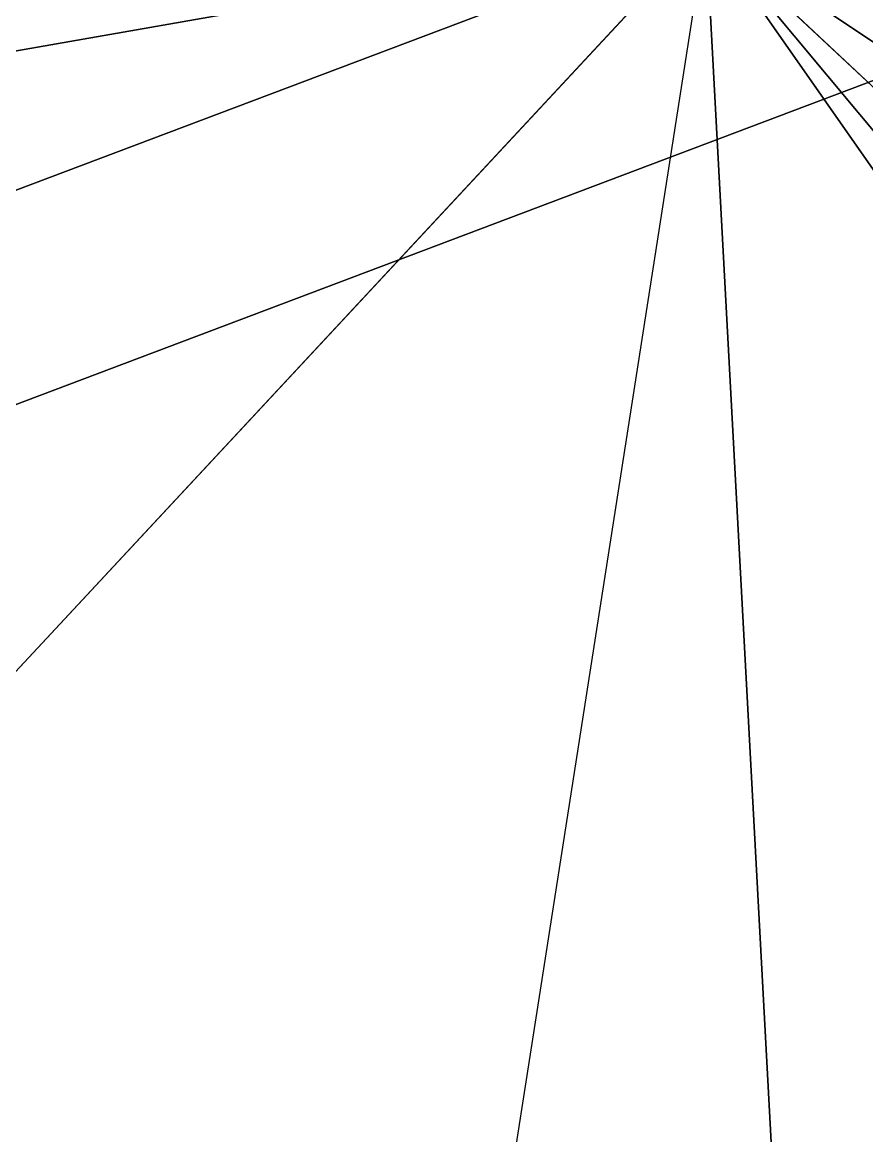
# Model space of a CAD drawing. Header units: metres. Extents: x 503497 to 504361, y 6966567 to 6966857.
# Drawn here: x 504140.7676 to 504140.8761, y 6966711.5348 to 6966711.6779 of the extents above; entities that cross this region are included whole.
import ezdxf

# ---------------------------------------------------------------- set-up
doc = ezdxf.new("R2010")
doc.units = ezdxf.units.M

msp = doc.modelspace()

# ---------------------------------------------------------------- linework, layer by layer
at = {"layer": 'SHADOW_APPROVED_20260111T072000'}
msp.add_lwpolyline([(504140.8554, 6966711.6898), (504140.7719, 6966711.1544), (504067.5981, 6966726.0584), (504067.6816, 6966726.5938), (504140.8554, 6966711.6898)], close=True, dxfattribs=at)
msp.add_lwpolyline([(504124.6436, 6966689.8311), (504125.6223, 6966696.1052), (504122.7613, 6966696.5515), (504123.3955, 6966700.6171), (504123.6735, 6966701.1907), (504124.1841, 6966701.6081), (504124.6865, 6966701.7525), (504126.4679, 6966701.5261), (504126.6349, 6966702.5968), (504125.8564, 6966702.7697), (504125.4218, 6966703.0603), (504125.0625, 6966703.6133), (504124.9683, 6966704.1079), (504125.9354, 6966710.4181), (504127.8093, 6966710.1258), (504128.3574, 6966713.6393), (504140.8554, 6966711.6898), (504140.8554, 6966711.6898), (504140.7719, 6966711.1544), (504144.1851, 6966710.622), (504144.5661, 6966713.0647), (504153.1826, 6966711.7206), (504152.9477, 6966710.2148), (504167.8718, 6966707.8869)], dxfattribs=at)
at = {"layer": 'SHADOW_APPROVED_20260114T072400'}
msp.add_lwpolyline([(504140.8554, 6966711.6898), (504140.7719, 6966711.1544), (504068.7635, 6966724.7931), (504068.847, 6966725.3285), (504140.8554, 6966711.6898)], close=True, dxfattribs=at)
msp.add_lwpolyline([(504124.6436, 6966689.8311), (504125.6223, 6966696.1052), (504122.7613, 6966696.5515), (504123.3955, 6966700.6171), (504123.6735, 6966701.1907), (504124.1841, 6966701.6081), (504124.6865, 6966701.7525), (504126.4679, 6966701.5261), (504126.6349, 6966702.5968), (504125.8564, 6966702.7697), (504125.4218, 6966703.0603), (504125.0625, 6966703.6133), (504124.9683, 6966704.1079), (504125.9354, 6966710.4181), (504127.8093, 6966710.1258), (504128.3574, 6966713.6393), (504140.8554, 6966711.6898), (504140.8554, 6966711.6898), (504140.7719, 6966711.1544), (504144.1851, 6966710.622), (504144.5661, 6966713.0647), (504153.1826, 6966711.7206), (504152.9477, 6966710.2148), (504167.8718, 6966707.8869)], dxfattribs=at)
at = {"layer": 'SHADOW_APPROVED_20260122T071500'}
msp.add_lwpolyline([(504140.8554, 6966711.6898), (504140.7719, 6966711.1544), (504058.2054, 6966725.9225), (504058.2889, 6966726.4579), (504140.8554, 6966711.6898)], close=True, dxfattribs=at)
msp.add_lwpolyline([(504124.6436, 6966689.8311), (504125.6223, 6966696.1052), (504122.7613, 6966696.5515), (504123.3955, 6966700.6171), (504123.6735, 6966701.1907), (504124.1841, 6966701.6081), (504124.6865, 6966701.7525), (504126.4679, 6966701.5261), (504126.6349, 6966702.5968), (504125.8564, 6966702.7697), (504125.4218, 6966703.0603), (504125.0625, 6966703.6133), (504124.9683, 6966704.1079), (504125.9354, 6966710.4181), (504127.8093, 6966710.1258), (504128.3574, 6966713.6393), (504140.8554, 6966711.6898), (504140.8554, 6966711.6898), (504140.7719, 6966711.1544), (504144.1851, 6966710.622), (504144.5661, 6966713.0647), (504153.1826, 6966711.7206), (504152.9477, 6966710.2148), (504167.8718, 6966707.8869)], dxfattribs=at)
at = {"layer": 'SHADOW_APPROVED_20260124T072500'}
msp.add_lwpolyline([(504140.8554, 6966711.6898), (504140.7719, 6966711.1544), (504064.5288, 6966722.8694), (504064.6123, 6966723.4048), (504140.8554, 6966711.6898)], close=True, dxfattribs=at)
msp.add_lwpolyline([(504124.6436, 6966689.8311), (504125.6223, 6966696.1052), (504122.7613, 6966696.5515), (504123.3955, 6966700.6171), (504123.6735, 6966701.1907), (504124.1841, 6966701.6081), (504124.6865, 6966701.7525), (504126.4679, 6966701.5261), (504126.6349, 6966702.5968), (504125.8564, 6966702.7697), (504125.4218, 6966703.0603), (504125.0625, 6966703.6133), (504124.9683, 6966704.1079), (504125.9354, 6966710.4181), (504127.8093, 6966710.1258), (504128.3574, 6966713.6393), (504140.8554, 6966711.6898), (504140.8554, 6966711.6898), (504140.7719, 6966711.1544), (504144.1851, 6966710.622), (504144.5661, 6966713.0647), (504153.1826, 6966711.7206), (504152.9477, 6966710.2148), (504167.8718, 6966707.8869)], dxfattribs=at)
at = {"layer": 'SHADOW_APPROVED_20260126T071100'}
msp.add_lwpolyline([(504140.8554, 6966711.6898), (504140.7719, 6966711.1544), (504052.3468, 6966726.2002), (504052.4303, 6966726.7356), (504140.8554, 6966711.6898)], close=True, dxfattribs=at)
msp.add_lwpolyline([(504124.6436, 6966689.8311), (504125.6223, 6966696.1052), (504122.7613, 6966696.5515), (504123.3955, 6966700.6171), (504123.6735, 6966701.1907), (504124.1841, 6966701.6081), (504124.6865, 6966701.7525), (504126.4679, 6966701.5261), (504126.6349, 6966702.5968), (504125.8564, 6966702.7697), (504125.4218, 6966703.0603), (504125.0625, 6966703.6133), (504124.9683, 6966704.1079), (504125.9354, 6966710.4181), (504127.8093, 6966710.1258), (504128.3574, 6966713.6393), (504140.8554, 6966711.6898), (504140.8554, 6966711.6898), (504140.7719, 6966711.1544), (504144.1851, 6966710.622), (504144.5661, 6966713.0647), (504153.1826, 6966711.7206), (504152.9477, 6966710.2148), (504167.8718, 6966707.8869)], dxfattribs=at)
at = {"layer": 'SHADOW_APPROVED_20260127T071900'}
msp.add_lwpolyline([(504140.8554, 6966711.6898), (504140.7719, 6966711.1544), (504058.429, 6966723.647), (504058.5125, 6966724.1824), (504140.8554, 6966711.6898)], close=True, dxfattribs=at)
msp.add_lwpolyline([(504124.6436, 6966689.8311), (504125.6223, 6966696.1052), (504122.7613, 6966696.5515), (504123.3955, 6966700.6171), (504123.6735, 6966701.1907), (504124.1841, 6966701.6081), (504124.6865, 6966701.7525), (504126.4679, 6966701.5261), (504126.6349, 6966702.5968), (504125.8564, 6966702.7697), (504125.4218, 6966703.0603), (504125.0625, 6966703.6133), (504124.9683, 6966704.1079), (504125.9354, 6966710.4181), (504127.8093, 6966710.1258), (504128.3574, 6966713.6393), (504140.8554, 6966711.6898), (504140.8554, 6966711.6898), (504140.7719, 6966711.1544), (504144.1851, 6966710.622), (504144.5661, 6966713.0647), (504153.1826, 6966711.7206), (504152.9477, 6966710.2148), (504167.8718, 6966707.8869)], dxfattribs=at)
at = {"layer": 'SHADOW_APPROVED_20260129T071100'}
msp.add_lwpolyline([(504140.8554, 6966711.6898), (504140.7719, 6966711.1544), (504050.3262, 6966725.3732), (504050.4097, 6966725.9086), (504140.8554, 6966711.6898)], close=True, dxfattribs=at)
msp.add_lwpolyline([(504124.6436, 6966689.8311), (504125.6223, 6966696.1052), (504122.7613, 6966696.5515), (504123.3955, 6966700.6171), (504123.6735, 6966701.1907), (504124.1841, 6966701.6081), (504124.6865, 6966701.7525), (504126.4679, 6966701.5261), (504126.6349, 6966702.5968), (504125.8564, 6966702.7697), (504125.4218, 6966703.0603), (504125.0625, 6966703.6133), (504124.9683, 6966704.1079), (504125.9354, 6966710.4181), (504127.8093, 6966710.1258), (504128.3574, 6966713.6393), (504140.8554, 6966711.6898), (504140.8554, 6966711.6898), (504140.7719, 6966711.1544), (504144.1851, 6966710.622), (504144.5661, 6966713.0647), (504153.1826, 6966711.7206), (504152.9477, 6966710.2148), (504167.8718, 6966707.8869)], dxfattribs=at)
at = {"layer": 'SHADOW_APPROVED_20260130T071100'}
msp.add_lwpolyline([(504140.8554, 6966711.6898), (504140.7719, 6966711.1544), (504049.64, 6966725.0686), (504049.7235, 6966725.604), (504140.8554, 6966711.6898)], close=True, dxfattribs=at)
msp.add_lwpolyline([(504124.6436, 6966689.8311), (504125.6223, 6966696.1052), (504122.7613, 6966696.5515), (504123.3955, 6966700.6171), (504123.6735, 6966701.1907), (504124.1841, 6966701.6081), (504124.6865, 6966701.7525), (504126.4679, 6966701.5261), (504126.6349, 6966702.5968), (504125.8564, 6966702.7697), (504125.4218, 6966703.0603), (504125.0625, 6966703.6133), (504124.9683, 6966704.1079), (504125.9354, 6966710.4181), (504127.8093, 6966710.1258), (504128.3574, 6966713.6393), (504140.8554, 6966711.6898), (504140.8554, 6966711.6898), (504140.7719, 6966711.1544), (504144.1851, 6966710.622), (504144.5661, 6966713.0647), (504153.1826, 6966711.7206), (504152.9477, 6966710.2148), (504167.8718, 6966707.8869)], dxfattribs=at)
at = {"layer": 'SHADOW_APPROVED_20260203T070000'}
msp.add_lwpolyline([(504140.8554, 6966711.6898), (504140.7719, 6966711.1544), (504034.7477, 6966727.4558), (504034.8312, 6966727.9912), (504140.8554, 6966711.6898)], close=True, dxfattribs=at)
msp.add_lwpolyline([(504124.6436, 6966689.8311), (504125.6223, 6966696.1052), (504122.7613, 6966696.5515), (504123.3955, 6966700.6171), (504123.6735, 6966701.1907), (504124.1841, 6966701.6081), (504124.6865, 6966701.7525), (504126.4679, 6966701.5261), (504126.6349, 6966702.5968), (504125.8564, 6966702.7697), (504125.4218, 6966703.0603), (504125.0625, 6966703.6133), (504124.9683, 6966704.1079), (504125.9354, 6966710.4181), (504127.8093, 6966710.1258), (504128.3574, 6966713.6393), (504140.8554, 6966711.6898), (504140.8554, 6966711.6898), (504140.7719, 6966711.1544), (504144.1851, 6966710.622), (504144.5661, 6966713.0647), (504153.1826, 6966711.7206), (504152.9477, 6966710.2148), (504167.8718, 6966707.8869)], dxfattribs=at)
at = {"layer": 'SHADOW_APPROVED_20260314T074000'}
for points in [[(504128.3574, 6966713.6393), (504140.8554, 6966711.6898), (504053.1009, 6966696.2334), (504040.6029, 6966698.1829), (504128.3574, 6966713.6393)], [(504140.8554, 6966711.6898), (504140.7719, 6966711.1544), (504053.0174, 6966695.698), (504053.1009, 6966696.2334), (504140.8554, 6966711.6898)], [(504140.8554, 6966711.6898), (504140.8554, 6966711.6898), (504053.1009, 6966696.2334), (504053.1009, 6966696.2334), (504140.8554, 6966711.6898)]]:
    msp.add_lwpolyline(points, close=True, dxfattribs=at)
msp.add_lwpolyline([(504124.6436, 6966689.8311), (504125.6223, 6966696.1052), (504122.7613, 6966696.5515), (504123.3955, 6966700.6171), (504123.6735, 6966701.1907), (504124.1841, 6966701.6081), (504124.6865, 6966701.7525), (504126.4679, 6966701.5261), (504126.6349, 6966702.5968), (504125.8564, 6966702.7697), (504125.4218, 6966703.0603), (504125.0625, 6966703.6133), (504124.9683, 6966704.1079), (504125.9354, 6966710.4181), (504127.8093, 6966710.1258), (504128.3574, 6966713.6393), (504140.8554, 6966711.6898), (504140.8554, 6966711.6898), (504140.7719, 6966711.1544), (504144.1851, 6966710.622), (504144.5661, 6966713.0647), (504153.1826, 6966711.7206), (504152.9477, 6966710.2148), (504167.8718, 6966707.8869)], dxfattribs=at)
at = {"layer": 'SHADOW_APPROVED_20260426T070000'}
for points in [[(504128.3574, 6966713.6393), (504140.8554, 6966711.6898), (503923.7278, 6966629.628), (503911.2298, 6966631.5775), (504128.3574, 6966713.6393)], [(504144.1851, 6966710.622), (504144.5661, 6966713.0647), (503927.4385, 6966631.0029), (503927.0575, 6966628.5602), (504144.1851, 6966710.622)], [(504144.5661, 6966713.0647), (504153.1826, 6966711.7206), (503936.055, 6966629.6588), (503927.4385, 6966631.0029), (504144.5661, 6966713.0647)], [(504140.8554, 6966711.6898), (504140.7719, 6966711.1544), (503923.6443, 6966629.0926), (503923.7278, 6966629.628), (504140.8554, 6966711.6898)], [(504140.8554, 6966711.6898), (504140.8554, 6966711.6898), (503923.7278, 6966629.628), (503923.7278, 6966629.628), (504140.8554, 6966711.6898)]]:
    msp.add_lwpolyline(points, close=True, dxfattribs=at)
msp.add_lwpolyline([(504124.6436, 6966689.8311), (504125.6223, 6966696.1052), (504122.7613, 6966696.5515), (504123.3955, 6966700.6171), (504123.6735, 6966701.1907), (504124.1841, 6966701.6081), (504124.6865, 6966701.7525), (504126.4679, 6966701.5261), (504126.6349, 6966702.5968), (504125.8564, 6966702.7697), (504125.4218, 6966703.0603), (504125.0625, 6966703.6133), (504124.9683, 6966704.1079), (504125.9354, 6966710.4181), (504127.8093, 6966710.1258), (504128.3574, 6966713.6393), (504140.8554, 6966711.6898), (504140.8554, 6966711.6898), (504140.7719, 6966711.1544), (504144.1851, 6966710.622), (504144.5661, 6966713.0647), (504153.1826, 6966711.7206), (504152.9477, 6966710.2148), (504167.8718, 6966707.8869)], dxfattribs=at)
at = {"layer": 'SHADOW_APPROVED_20260621T090000'}
for points in [[(504128.3574, 6966713.6393), (504140.8554, 6966711.6898), (504082.3391, 6966648.7582), (504069.8411, 6966650.7077), (504128.3574, 6966713.6393)], [(504140.8554, 6966711.6898), (504140.7719, 6966711.1544), (504082.2556, 6966648.2228), (504082.3391, 6966648.7582), (504140.8554, 6966711.6898)], [(504140.8554, 6966711.6898), (504140.8554, 6966711.6898), (504082.3391, 6966648.7582), (504082.3391, 6966648.7582), (504140.8554, 6966711.6898)]]:
    msp.add_lwpolyline(points, close=True, dxfattribs=at)
msp.add_lwpolyline([(504124.6436, 6966689.8311), (504125.6223, 6966696.1052), (504122.7613, 6966696.5515), (504123.3955, 6966700.6171), (504123.6735, 6966701.1907), (504124.1841, 6966701.6081), (504124.6865, 6966701.7525), (504126.4679, 6966701.5261), (504126.6349, 6966702.5968), (504125.8564, 6966702.7697), (504125.4218, 6966703.0603), (504125.0625, 6966703.6133), (504124.9683, 6966704.1079), (504125.9354, 6966710.4181), (504127.8093, 6966710.1258), (504128.3574, 6966713.6393), (504140.8554, 6966711.6898), (504140.8554, 6966711.6898), (504140.7719, 6966711.1544), (504144.1851, 6966710.622), (504144.5661, 6966713.0647), (504153.1826, 6966711.7206), (504152.9477, 6966710.2148), (504167.8718, 6966707.8869)], dxfattribs=at)
at = {"layer": 'SHADOW_APPROVED_20260621T120000'}
msp.add_lwpolyline([(504124.6436, 6966689.8311), (504125.6223, 6966696.1052), (504122.7613, 6966696.5515), (504123.3955, 6966700.6171), (504123.6735, 6966701.1907), (504124.1841, 6966701.6081), (504124.6865, 6966701.7525), (504126.4679, 6966701.5261), (504126.6349, 6966702.5968), (504125.8564, 6966702.7697), (504125.4218, 6966703.0603), (504125.0625, 6966703.6133), (504124.9683, 6966704.1079), (504125.9354, 6966710.4181), (504127.8093, 6966710.1258), (504128.3574, 6966713.6393), (504140.8554, 6966711.6898), (504140.8554, 6966711.6898), (504140.7719, 6966711.1544), (504144.1851, 6966710.622), (504144.5661, 6966713.0647), (504153.1826, 6966711.7206), (504152.9477, 6966710.2148), (504167.8718, 6966707.8869)], dxfattribs=at)
for points in [[(504128.3574, 6966713.6393), (504140.8554, 6966711.6898), (504143.4764, 6966663.017), (504130.9784, 6966664.9665), (504128.3574, 6966713.6393)], [(504140.8554, 6966711.6898), (504140.7719, 6966711.1544), (504143.3929, 6966662.4816), (504143.4764, 6966663.017), (504140.8554, 6966711.6898)], [(504140.8554, 6966711.6898), (504140.8554, 6966711.6898), (504143.4764, 6966663.017), (504143.4764, 6966663.017), (504140.8554, 6966711.6898)]]:
    msp.add_lwpolyline(points, close=True, dxfattribs=at)
at = {"layer": 'SHADOW_APPROVED_20260621T140000'}
msp.add_lwpolyline([(504124.6436, 6966689.8311), (504125.6223, 6966696.1052), (504122.7613, 6966696.5515), (504123.3955, 6966700.6171), (504123.6735, 6966701.1907), (504124.1841, 6966701.6081), (504124.6865, 6966701.7525), (504126.4679, 6966701.5261), (504126.6349, 6966702.5968), (504125.8564, 6966702.7697), (504125.4218, 6966703.0603), (504125.0625, 6966703.6133), (504124.9683, 6966704.1079), (504125.9354, 6966710.4181), (504127.8093, 6966710.1258), (504128.3574, 6966713.6393), (504140.8554, 6966711.6898), (504140.8554, 6966711.6898), (504140.7719, 6966711.1544), (504144.1851, 6966710.622), (504144.5661, 6966713.0647), (504153.1826, 6966711.7206), (504152.9477, 6966710.2148), (504167.8718, 6966707.8869)], dxfattribs=at)
for points in [[(504128.3574, 6966713.6393), (504140.8554, 6966711.6898), (504179.7651, 6966655.8838), (504167.2671, 6966657.8333), (504128.3574, 6966713.6393)], [(504140.8554, 6966711.6898), (504140.7719, 6966711.1544), (504179.6816, 6966655.3484), (504179.7651, 6966655.8838), (504140.8554, 6966711.6898)], [(504140.8554, 6966711.6898), (504140.8554, 6966711.6898), (504179.7651, 6966655.8838), (504179.7651, 6966655.8838), (504140.8554, 6966711.6898)]]:
    msp.add_lwpolyline(points, close=True, dxfattribs=at)
at = {"layer": 'SHADOW_APPROVED_20260621T150000'}
msp.add_lwpolyline([(504124.6436, 6966689.8311), (504125.6223, 6966696.1052), (504122.7613, 6966696.5515), (504123.3955, 6966700.6171), (504123.6735, 6966701.1907), (504124.1841, 6966701.6081), (504124.6865, 6966701.7525), (504126.4679, 6966701.5261), (504126.6349, 6966702.5968), (504125.8564, 6966702.7697), (504125.4218, 6966703.0603), (504125.0625, 6966703.6133), (504124.9683, 6966704.1079), (504125.9354, 6966710.4181), (504127.8093, 6966710.1258), (504128.3574, 6966713.6393), (504140.8554, 6966711.6898), (504140.8554, 6966711.6898), (504140.7719, 6966711.1544), (504144.1851, 6966710.622), (504144.5661, 6966713.0647), (504153.1826, 6966711.7206), (504152.9477, 6966710.2148), (504167.8718, 6966707.8869)], dxfattribs=at)
for points in [[(504128.3574, 6966713.6393), (504140.8554, 6966711.6898), (504214.1355, 6966642.687), (504201.6375, 6966644.6365), (504128.3574, 6966713.6393)], [(504140.8554, 6966711.6898), (504140.7719, 6966711.1544), (504214.052, 6966642.1516), (504214.1355, 6966642.687), (504140.8554, 6966711.6898)], [(504140.8554, 6966711.6898), (504140.8554, 6966711.6898), (504214.1355, 6966642.687), (504214.1355, 6966642.687), (504140.8554, 6966711.6898)]]:
    msp.add_lwpolyline(points, close=True, dxfattribs=at)
at = {"layer": 'SHADOW_APPROVED_20260621T160000'}
msp.add_lwpolyline([(504124.6436, 6966689.8311), (504125.6223, 6966696.1052), (504122.7613, 6966696.5515), (504123.3955, 6966700.6171), (504123.6735, 6966701.1907), (504124.1841, 6966701.6081), (504124.6865, 6966701.7525), (504126.4679, 6966701.5261), (504126.6349, 6966702.5968), (504125.8564, 6966702.7697), (504125.4218, 6966703.0603), (504125.0625, 6966703.6133), (504124.9683, 6966704.1079), (504125.9354, 6966710.4181), (504127.8093, 6966710.1258), (504128.3574, 6966713.6393), (504140.8554, 6966711.6898), (504140.8554, 6966711.6898), (504140.7719, 6966711.1544), (504144.1851, 6966710.622), (504144.5661, 6966713.0647), (504153.1826, 6966711.7206), (504152.9477, 6966710.2148), (504167.8718, 6966707.8869)], dxfattribs=at)
for points in [[(504128.3574, 6966713.6393), (504140.8554, 6966711.6898), (504309.1116, 6966598.59), (504296.6136, 6966600.5395), (504128.3574, 6966713.6393)], [(504140.8554, 6966711.6898), (504140.7719, 6966711.1544), (504309.0281, 6966598.0546), (504309.1116, 6966598.59), (504140.8554, 6966711.6898)], [(504140.8554, 6966711.6898), (504140.8554, 6966711.6898), (504309.1116, 6966598.59), (504309.1116, 6966598.59), (504140.8554, 6966711.6898)]]:
    msp.add_lwpolyline(points, close=True, dxfattribs=at)
at = {"layer": 'SHADOW_APPROVED_20261019T053000'}
msp.add_lwpolyline([(504140.8554, 6966711.6898), (504140.7719, 6966711.1544), (503564.0162, 6966803.2872), (503564.0997, 6966803.8226), (504140.8554, 6966711.6898)], close=True, dxfattribs=at)
msp.add_lwpolyline([(504124.6436, 6966689.8311), (504125.6223, 6966696.1052), (504122.7613, 6966696.5515), (504123.3955, 6966700.6171), (504123.6735, 6966701.1907), (504124.1841, 6966701.6081), (504124.6865, 6966701.7525), (504126.4679, 6966701.5261), (504126.6349, 6966702.5968), (504125.8564, 6966702.7697), (504125.4218, 6966703.0603), (504125.0625, 6966703.6133), (504124.9683, 6966704.1079), (504125.9354, 6966710.4181), (504127.8093, 6966710.1258), (504128.3574, 6966713.6393), (504140.8554, 6966711.6898), (504140.8554, 6966711.6898), (504140.7719, 6966711.1544), (504144.1851, 6966710.622), (504144.5661, 6966713.0647), (504153.1826, 6966711.7206), (504152.9477, 6966710.2148), (504167.8718, 6966707.8869)], dxfattribs=at)
at = {"layer": 'SHADOW_APPROVED_20261112T063500'}
msp.add_lwpolyline([(504140.8554, 6966711.6898), (504140.7719, 6966711.1544), (504042.4936, 6966727.1086), (504042.5771, 6966727.644), (504140.8554, 6966711.6898)], close=True, dxfattribs=at)
msp.add_lwpolyline([(504124.6436, 6966689.8311), (504125.6223, 6966696.1052), (504122.7613, 6966696.5515), (504123.3955, 6966700.6171), (504123.6735, 6966701.1907), (504124.1841, 6966701.6081), (504124.6865, 6966701.7525), (504126.4679, 6966701.5261), (504126.6349, 6966702.5968), (504125.8564, 6966702.7697), (504125.4218, 6966703.0603), (504125.0625, 6966703.6133), (504124.9683, 6966704.1079), (504125.9354, 6966710.4181), (504127.8093, 6966710.1258), (504128.3574, 6966713.6393), (504140.8554, 6966711.6898), (504140.8554, 6966711.6898), (504140.7719, 6966711.1544), (504144.1851, 6966710.622), (504144.5661, 6966713.0647), (504153.1826, 6966711.7206), (504152.9477, 6966710.2148), (504167.8718, 6966707.8869)], dxfattribs=at)
at = {"layer": 'SHADOW_APPROVED_20261113T063500'}
msp.add_lwpolyline([(504140.8554, 6966711.6898), (504140.7719, 6966711.1544), (504042.9618, 6966727.5241), (504043.0453, 6966728.0595), (504140.8554, 6966711.6898)], close=True, dxfattribs=at)
msp.add_lwpolyline([(504124.6436, 6966689.8311), (504125.6223, 6966696.1052), (504122.7613, 6966696.5515), (504123.3955, 6966700.6171), (504123.6735, 6966701.1907), (504124.1841, 6966701.6081), (504124.6865, 6966701.7525), (504126.4679, 6966701.5261), (504126.6349, 6966702.5968), (504125.8564, 6966702.7697), (504125.4218, 6966703.0603), (504125.0625, 6966703.6133), (504124.9683, 6966704.1079), (504125.9354, 6966710.4181), (504127.8093, 6966710.1258), (504128.3574, 6966713.6393), (504140.8554, 6966711.6898), (504140.8554, 6966711.6898), (504140.7719, 6966711.1544), (504144.1851, 6966710.622), (504144.5661, 6966713.0647), (504153.1826, 6966711.7206), (504152.9477, 6966710.2148), (504167.8718, 6966707.8869)], dxfattribs=at)
at = {"layer": 'SHADOW_APPROVED_20261122T065200'}
msp.add_lwpolyline([(504140.8554, 6966711.6898), (504140.7719, 6966711.1544), (504060.6078, 6966725.6052), (504060.6913, 6966726.1406), (504140.8554, 6966711.6898)], close=True, dxfattribs=at)
msp.add_lwpolyline([(504124.6436, 6966689.8311), (504125.6223, 6966696.1052), (504122.7613, 6966696.5515), (504123.3955, 6966700.6171), (504123.6735, 6966701.1907), (504124.1841, 6966701.6081), (504124.6865, 6966701.7525), (504126.4679, 6966701.5261), (504126.6349, 6966702.5968), (504125.8564, 6966702.7697), (504125.4218, 6966703.0603), (504125.0625, 6966703.6133), (504124.9683, 6966704.1079), (504125.9354, 6966710.4181), (504127.8093, 6966710.1258), (504128.3574, 6966713.6393), (504140.8554, 6966711.6898), (504140.8554, 6966711.6898), (504140.7719, 6966711.1544), (504144.1851, 6966710.622), (504144.5661, 6966713.0647), (504153.1826, 6966711.7206), (504152.9477, 6966710.2148), (504167.8718, 6966707.8869)], dxfattribs=at)
at = {"layer": 'SHADOW_APPROVED_20261123T070300'}
msp.add_lwpolyline([(504140.8554, 6966711.6898), (504140.7719, 6966711.1544), (504068.375, 6966723.1609), (504068.4585, 6966723.6963), (504140.8554, 6966711.6898)], close=True, dxfattribs=at)
msp.add_lwpolyline([(504124.6436, 6966689.8311), (504125.6223, 6966696.1052), (504122.7613, 6966696.5515), (504123.3955, 6966700.6171), (504123.6735, 6966701.1907), (504124.1841, 6966701.6081), (504124.6865, 6966701.7525), (504126.4679, 6966701.5261), (504126.6349, 6966702.5968), (504125.8564, 6966702.7697), (504125.4218, 6966703.0603), (504125.0625, 6966703.6133), (504124.9683, 6966704.1079), (504125.9354, 6966710.4181), (504127.8093, 6966710.1258), (504128.3574, 6966713.6393), (504140.8554, 6966711.6898), (504140.8554, 6966711.6898), (504140.7719, 6966711.1544), (504144.1851, 6966710.622), (504144.5661, 6966713.0647), (504153.1826, 6966711.7206), (504152.9477, 6966710.2148), (504167.8718, 6966707.8869)], dxfattribs=at)
at = {"layer": 'SHADOW_APPROVED_20261221T090000'}
msp.add_lwpolyline([(504124.6436, 6966689.8311), (504125.6223, 6966696.1052), (504122.7613, 6966696.5515), (504123.3955, 6966700.6171), (504123.6735, 6966701.1907), (504124.1841, 6966701.6081), (504124.6865, 6966701.7525), (504126.4679, 6966701.5261), (504126.6349, 6966702.5968), (504125.8564, 6966702.7697), (504125.4218, 6966703.0603), (504125.0625, 6966703.6133), (504124.9683, 6966704.1079), (504125.9354, 6966710.4181), (504127.8093, 6966710.1258), (504128.3574, 6966713.6393), (504140.8554, 6966711.6898), (504140.8554, 6966711.6898), (504140.7719, 6966711.1544), (504144.1851, 6966710.622), (504144.5661, 6966713.0647), (504153.1826, 6966711.7206), (504152.9477, 6966710.2148), (504167.8718, 6966707.8869)], dxfattribs=at)
msp.add_lwpolyline([(504140.8554, 6966711.6898), (504140.7719, 6966711.1544), (504110.5172, 6966712.9538), (504110.6007, 6966713.4892), (504140.8554, 6966711.6898)], close=True, dxfattribs=at)
at = {"layer": 'SHADOW_APPROVED_20261221T120000'}
msp.add_lwpolyline([(504124.6436, 6966689.8311), (504125.6223, 6966696.1052), (504122.7613, 6966696.5515), (504123.3955, 6966700.6171), (504123.6735, 6966701.1907), (504124.1841, 6966701.6081), (504124.6865, 6966701.7525), (504126.4679, 6966701.5261), (504126.6349, 6966702.5968), (504125.8564, 6966702.7697), (504125.4218, 6966703.0603), (504125.0625, 6966703.6133), (504124.9683, 6966704.1079), (504125.9354, 6966710.4181), (504127.8093, 6966710.1258), (504128.3574, 6966713.6393), (504140.8554, 6966711.6898), (504140.8554, 6966711.6898), (504140.7719, 6966711.1544), (504144.1851, 6966710.622), (504144.5661, 6966713.0647), (504153.1826, 6966711.7206), (504152.9477, 6966710.2148), (504167.8718, 6966707.8869)], dxfattribs=at)
for points in [[(504128.3574, 6966713.6393), (504140.8554, 6966711.6898), (504143.1279, 6966708.959), (504130.6299, 6966710.9085), (504128.3574, 6966713.6393)], [(504140.8554, 6966711.6898), (504140.7719, 6966711.1544), (504143.0444, 6966708.4236), (504143.1279, 6966708.959), (504140.8554, 6966711.6898)], [(504140.8554, 6966711.6898), (504140.8554, 6966711.6898), (504143.1279, 6966708.959), (504143.1279, 6966708.959), (504140.8554, 6966711.6898)]]:
    msp.add_lwpolyline(points, close=True, dxfattribs=at)
at = {"layer": 'SHADOW_APPROVED_20261221T150000'}
msp.add_lwpolyline([(504140.8554, 6966711.6898), (504140.7719, 6966711.1544), (504178.4658, 6966715.1747), (504178.5493, 6966715.7101), (504140.8554, 6966711.6898)], close=True, dxfattribs=at)
msp.add_lwpolyline([(504124.6436, 6966689.8311), (504125.6223, 6966696.1052), (504122.7613, 6966696.5515), (504123.3955, 6966700.6171), (504123.6735, 6966701.1907), (504124.1841, 6966701.6081), (504124.6865, 6966701.7525), (504126.4679, 6966701.5261), (504126.6349, 6966702.5968), (504125.8564, 6966702.7697), (504125.4218, 6966703.0603), (504125.0625, 6966703.6133), (504124.9683, 6966704.1079), (504125.9354, 6966710.4181), (504127.8093, 6966710.1258), (504128.3574, 6966713.6393), (504140.8554, 6966711.6898), (504140.8554, 6966711.6898), (504140.7719, 6966711.1544), (504144.1851, 6966710.622), (504144.5661, 6966713.0647), (504153.1826, 6966711.7206), (504152.9477, 6966710.2148), (504167.8718, 6966707.8869)], dxfattribs=at)
at = {"layer": 'SHADOW_APPROVED_20261221T160000'}
msp.add_lwpolyline([(504140.8554, 6966711.6898), (504140.7719, 6966711.1544), (504200.3337, 6966723.1062), (504200.4172, 6966723.6416), (504140.8554, 6966711.6898)], close=True, dxfattribs=at)
msp.add_lwpolyline([(504124.6436, 6966689.8311), (504125.6223, 6966696.1052), (504122.7613, 6966696.5515), (504123.3955, 6966700.6171), (504123.6735, 6966701.1907), (504124.1841, 6966701.6081), (504124.6865, 6966701.7525), (504126.4679, 6966701.5261), (504126.6349, 6966702.5968), (504125.8564, 6966702.7697), (504125.4218, 6966703.0603), (504125.0625, 6966703.6133), (504124.9683, 6966704.1079), (504125.9354, 6966710.4181), (504127.8093, 6966710.1258), (504128.3574, 6966713.6393), (504140.8554, 6966711.6898), (504140.8554, 6966711.6898), (504140.7719, 6966711.1544), (504144.1851, 6966710.622), (504144.5661, 6966713.0647), (504153.1826, 6966711.7206), (504152.9477, 6966710.2148), (504167.8718, 6966707.8869)], dxfattribs=at)
at = {"layer": 'SHADOW_APPROVED_20261221T170000'}
msp.add_lwpolyline([(504140.8554, 6966711.6898), (504140.7719, 6966711.1544), (504243.9718, 6966742.042), (504244.0553, 6966742.5774), (504140.8554, 6966711.6898)], close=True, dxfattribs=at)
msp.add_lwpolyline([(504124.6436, 6966689.8311), (504125.6223, 6966696.1052), (504122.7613, 6966696.5515), (504123.3955, 6966700.6171), (504123.6735, 6966701.1907), (504124.1841, 6966701.6081), (504124.6865, 6966701.7525), (504126.4679, 6966701.5261), (504126.6349, 6966702.5968), (504125.8564, 6966702.7697), (504125.4218, 6966703.0603), (504125.0625, 6966703.6133), (504124.9683, 6966704.1079), (504125.9354, 6966710.4181), (504127.8093, 6966710.1258), (504128.3574, 6966713.6393), (504140.8554, 6966711.6898), (504140.8554, 6966711.6898), (504140.7719, 6966711.1544), (504144.1851, 6966710.622), (504144.5661, 6966713.0647), (504153.1826, 6966711.7206), (504152.9477, 6966710.2148), (504167.8718, 6966707.8869)], dxfattribs=at)
at = {"layer": 'SHADOW_COMPARATOR_RL48_20260111T072000'}
msp.add_lwpolyline([(504140.8554, 6966711.6898), (504140.7719, 6966711.1544), (504095.1446, 6966720.4478), (504095.2281, 6966720.9832), (504140.8554, 6966711.6898)], close=True, dxfattribs=at)
msp.add_lwpolyline([(504124.6436, 6966689.8311), (504125.6223, 6966696.1052), (504122.7613, 6966696.5515), (504123.3955, 6966700.6171), (504123.6735, 6966701.1907), (504124.1841, 6966701.6081), (504124.6865, 6966701.7525), (504126.4679, 6966701.5261), (504126.6349, 6966702.5968), (504125.8564, 6966702.7697), (504125.4218, 6966703.0603), (504125.0625, 6966703.6133), (504124.9683, 6966704.1079), (504125.9354, 6966710.4181), (504127.8093, 6966710.1258), (504128.3574, 6966713.6393), (504140.8554, 6966711.6898), (504140.8554, 6966711.6898), (504140.7719, 6966711.1544), (504144.1851, 6966710.622), (504144.5661, 6966713.0647), (504153.1826, 6966711.7206), (504152.9477, 6966710.2148), (504167.8718, 6966707.8869)], dxfattribs=at)
at = {"layer": 'SHADOW_COMPARATOR_RL48_20260114T072400'}
msp.add_lwpolyline([(504140.8554, 6966711.6898), (504140.7719, 6966711.1544), (504095.8713, 6966719.6588), (504095.9548, 6966720.1942), (504140.8554, 6966711.6898)], close=True, dxfattribs=at)
msp.add_lwpolyline([(504124.6436, 6966689.8311), (504125.6223, 6966696.1052), (504122.7613, 6966696.5515), (504123.3955, 6966700.6171), (504123.6735, 6966701.1907), (504124.1841, 6966701.6081), (504124.6865, 6966701.7525), (504126.4679, 6966701.5261), (504126.6349, 6966702.5968), (504125.8564, 6966702.7697), (504125.4218, 6966703.0603), (504125.0625, 6966703.6133), (504124.9683, 6966704.1079), (504125.9354, 6966710.4181), (504127.8093, 6966710.1258), (504128.3574, 6966713.6393), (504140.8554, 6966711.6898), (504140.8554, 6966711.6898), (504140.7719, 6966711.1544), (504144.1851, 6966710.622), (504144.5661, 6966713.0647), (504153.1826, 6966711.7206), (504152.9477, 6966710.2148), (504167.8718, 6966707.8869)], dxfattribs=at)
at = {"layer": 'SHADOW_COMPARATOR_RL48_20260122T071500'}
msp.add_lwpolyline([(504140.8554, 6966711.6898), (504140.7719, 6966711.1544), (504089.2878, 6966720.363), (504089.3713, 6966720.8984), (504140.8554, 6966711.6898)], close=True, dxfattribs=at)
msp.add_lwpolyline([(504124.6436, 6966689.8311), (504125.6223, 6966696.1052), (504122.7613, 6966696.5515), (504123.3955, 6966700.6171), (504123.6735, 6966701.1907), (504124.1841, 6966701.6081), (504124.6865, 6966701.7525), (504126.4679, 6966701.5261), (504126.6349, 6966702.5968), (504125.8564, 6966702.7697), (504125.4218, 6966703.0603), (504125.0625, 6966703.6133), (504124.9683, 6966704.1079), (504125.9354, 6966710.4181), (504127.8093, 6966710.1258), (504128.3574, 6966713.6393), (504140.8554, 6966711.6898), (504140.8554, 6966711.6898), (504140.7719, 6966711.1544), (504144.1851, 6966710.622), (504144.5661, 6966713.0647), (504153.1826, 6966711.7206), (504152.9477, 6966710.2148), (504167.8718, 6966707.8869)], dxfattribs=at)
at = {"layer": 'SHADOW_COMPARATOR_RL48_20260124T072500'}
msp.add_lwpolyline([(504140.8554, 6966711.6898), (504140.7719, 6966711.1544), (504093.2307, 6966718.4593), (504093.3142, 6966718.9947), (504140.8554, 6966711.6898)], close=True, dxfattribs=at)
msp.add_lwpolyline([(504124.6436, 6966689.8311), (504125.6223, 6966696.1052), (504122.7613, 6966696.5515), (504123.3955, 6966700.6171), (504123.6735, 6966701.1907), (504124.1841, 6966701.6081), (504124.6865, 6966701.7525), (504126.4679, 6966701.5261), (504126.6349, 6966702.5968), (504125.8564, 6966702.7697), (504125.4218, 6966703.0603), (504125.0625, 6966703.6133), (504124.9683, 6966704.1079), (504125.9354, 6966710.4181), (504127.8093, 6966710.1258), (504128.3574, 6966713.6393), (504140.8554, 6966711.6898), (504140.8554, 6966711.6898), (504140.7719, 6966711.1544), (504144.1851, 6966710.622), (504144.5661, 6966713.0647), (504153.1826, 6966711.7206), (504152.9477, 6966710.2148), (504167.8718, 6966707.8869)], dxfattribs=at)
at = {"layer": 'SHADOW_COMPARATOR_RL48_20260126T071100'}
msp.add_lwpolyline([(504140.8554, 6966711.6898), (504140.7719, 6966711.1544), (504085.6347, 6966720.5362), (504085.7182, 6966721.0716), (504140.8554, 6966711.6898)], close=True, dxfattribs=at)
msp.add_lwpolyline([(504124.6436, 6966689.8311), (504125.6223, 6966696.1052), (504122.7613, 6966696.5515), (504123.3955, 6966700.6171), (504123.6735, 6966701.1907), (504124.1841, 6966701.6081), (504124.6865, 6966701.7525), (504126.4679, 6966701.5261), (504126.6349, 6966702.5968), (504125.8564, 6966702.7697), (504125.4218, 6966703.0603), (504125.0625, 6966703.6133), (504124.9683, 6966704.1079), (504125.9354, 6966710.4181), (504127.8093, 6966710.1258), (504128.3574, 6966713.6393), (504140.8554, 6966711.6898), (504140.8554, 6966711.6898), (504140.7719, 6966711.1544), (504144.1851, 6966710.622), (504144.5661, 6966713.0647), (504153.1826, 6966711.7206), (504152.9477, 6966710.2148), (504167.8718, 6966707.8869)], dxfattribs=at)
at = {"layer": 'SHADOW_COMPARATOR_RL48_20260127T071900'}
msp.add_lwpolyline([(504140.8554, 6966711.6898), (504140.7719, 6966711.1544), (504089.4272, 6966718.9441), (504089.5107, 6966719.4795), (504140.8554, 6966711.6898)], close=True, dxfattribs=at)
msp.add_lwpolyline([(504124.6436, 6966689.8311), (504125.6223, 6966696.1052), (504122.7613, 6966696.5515), (504123.3955, 6966700.6171), (504123.6735, 6966701.1907), (504124.1841, 6966701.6081), (504124.6865, 6966701.7525), (504126.4679, 6966701.5261), (504126.6349, 6966702.5968), (504125.8564, 6966702.7697), (504125.4218, 6966703.0603), (504125.0625, 6966703.6133), (504124.9683, 6966704.1079), (504125.9354, 6966710.4181), (504127.8093, 6966710.1258), (504128.3574, 6966713.6393), (504140.8554, 6966711.6898), (504140.8554, 6966711.6898), (504140.7719, 6966711.1544), (504144.1851, 6966710.622), (504144.5661, 6966713.0647), (504153.1826, 6966711.7206), (504152.9477, 6966710.2148), (504167.8718, 6966707.8869)], dxfattribs=at)
at = {"layer": 'SHADOW_COMPARATOR_RL48_20260129T071100'}
msp.add_lwpolyline([(504140.8554, 6966711.6898), (504140.7719, 6966711.1544), (504084.3747, 6966720.0205), (504084.4582, 6966720.5559), (504140.8554, 6966711.6898)], close=True, dxfattribs=at)
msp.add_lwpolyline([(504124.6436, 6966689.8311), (504125.6223, 6966696.1052), (504122.7613, 6966696.5515), (504123.3955, 6966700.6171), (504123.6735, 6966701.1907), (504124.1841, 6966701.6081), (504124.6865, 6966701.7525), (504126.4679, 6966701.5261), (504126.6349, 6966702.5968), (504125.8564, 6966702.7697), (504125.4218, 6966703.0603), (504125.0625, 6966703.6133), (504124.9683, 6966704.1079), (504125.9354, 6966710.4181), (504127.8093, 6966710.1258), (504128.3574, 6966713.6393), (504140.8554, 6966711.6898), (504140.8554, 6966711.6898), (504140.7719, 6966711.1544), (504144.1851, 6966710.622), (504144.5661, 6966713.0647), (504153.1826, 6966711.7206), (504152.9477, 6966710.2148), (504167.8718, 6966707.8869)], dxfattribs=at)
at = {"layer": 'SHADOW_COMPARATOR_RL48_20260130T071100'}
msp.add_lwpolyline([(504140.8554, 6966711.6898), (504140.7719, 6966711.1544), (504083.9468, 6966719.8306), (504084.0303, 6966720.366), (504140.8554, 6966711.6898)], close=True, dxfattribs=at)
msp.add_lwpolyline([(504124.6436, 6966689.8311), (504125.6223, 6966696.1052), (504122.7613, 6966696.5515), (504123.3955, 6966700.6171), (504123.6735, 6966701.1907), (504124.1841, 6966701.6081), (504124.6865, 6966701.7525), (504126.4679, 6966701.5261), (504126.6349, 6966702.5968), (504125.8564, 6966702.7697), (504125.4218, 6966703.0603), (504125.0625, 6966703.6133), (504124.9683, 6966704.1079), (504125.9354, 6966710.4181), (504127.8093, 6966710.1258), (504128.3574, 6966713.6393), (504140.8554, 6966711.6898), (504140.8554, 6966711.6898), (504140.7719, 6966711.1544), (504144.1851, 6966710.622), (504144.5661, 6966713.0647), (504153.1826, 6966711.7206), (504152.9477, 6966710.2148), (504167.8718, 6966707.8869)], dxfattribs=at)
at = {"layer": 'SHADOW_COMPARATOR_RL48_20260203T070000'}
msp.add_lwpolyline([(504140.8554, 6966711.6898), (504140.7719, 6966711.1544), (504074.6608, 6966721.3191), (504074.7443, 6966721.8545), (504140.8554, 6966711.6898)], close=True, dxfattribs=at)
msp.add_lwpolyline([(504124.6436, 6966689.8311), (504125.6223, 6966696.1052), (504122.7613, 6966696.5515), (504123.3955, 6966700.6171), (504123.6735, 6966701.1907), (504124.1841, 6966701.6081), (504124.6865, 6966701.7525), (504126.4679, 6966701.5261), (504126.6349, 6966702.5968), (504125.8564, 6966702.7697), (504125.4218, 6966703.0603), (504125.0625, 6966703.6133), (504124.9683, 6966704.1079), (504125.9354, 6966710.4181), (504127.8093, 6966710.1258), (504128.3574, 6966713.6393), (504140.8554, 6966711.6898), (504140.8554, 6966711.6898), (504140.7719, 6966711.1544), (504144.1851, 6966710.622), (504144.5661, 6966713.0647), (504153.1826, 6966711.7206), (504152.9477, 6966710.2148), (504167.8718, 6966707.8869)], dxfattribs=at)
at = {"layer": 'SHADOW_COMPARATOR_RL48_20260314T074000'}
for points in [[(504128.3574, 6966713.6393), (504140.8554, 6966711.6898), (504086.1363, 6966702.052), (504073.6383, 6966704.0015), (504128.3574, 6966713.6393)], [(504140.8554, 6966711.6898), (504140.7719, 6966711.1544), (504086.0528, 6966701.5166), (504086.1363, 6966702.052), (504140.8554, 6966711.6898)], [(504140.8554, 6966711.6898), (504140.8554, 6966711.6898), (504086.1363, 6966702.052), (504086.1363, 6966702.052), (504140.8554, 6966711.6898)]]:
    msp.add_lwpolyline(points, close=True, dxfattribs=at)
msp.add_lwpolyline([(504124.6436, 6966689.8311), (504125.6223, 6966696.1052), (504122.7613, 6966696.5515), (504123.3955, 6966700.6171), (504123.6735, 6966701.1907), (504124.1841, 6966701.6081), (504124.6865, 6966701.7525), (504126.4679, 6966701.5261), (504126.6349, 6966702.5968), (504125.8564, 6966702.7697), (504125.4218, 6966703.0603), (504125.0625, 6966703.6133), (504124.9683, 6966704.1079), (504125.9354, 6966710.4181), (504127.8093, 6966710.1258), (504128.3574, 6966713.6393), (504140.8554, 6966711.6898), (504140.8554, 6966711.6898), (504140.7719, 6966711.1544), (504144.1851, 6966710.622), (504144.5661, 6966713.0647), (504153.1826, 6966711.7206), (504152.9477, 6966710.2148), (504167.8718, 6966707.8869)], dxfattribs=at)
at = {"layer": 'SHADOW_COMPARATOR_RL48_20260426T070000'}
for points in [[(504128.3574, 6966713.6393), (504140.8554, 6966711.6898), (504005.4661, 6966660.5204), (503992.9681, 6966662.4699), (504128.3574, 6966713.6393)], [(504144.1851, 6966710.622), (504144.5661, 6966713.0647), (504009.1768, 6966661.8953), (504008.7958, 6966659.4526), (504144.1851, 6966710.622)], [(504144.5661, 6966713.0647), (504153.1826, 6966711.7206), (504017.7933, 6966660.5512), (504009.1768, 6966661.8953), (504144.5661, 6966713.0647)], [(504140.8554, 6966711.6898), (504140.7719, 6966711.1544), (504005.3826, 6966659.985), (504005.4661, 6966660.5204), (504140.8554, 6966711.6898)], [(504140.8554, 6966711.6898), (504140.8554, 6966711.6898), (504005.4661, 6966660.5204), (504005.4661, 6966660.5204), (504140.8554, 6966711.6898)]]:
    msp.add_lwpolyline(points, close=True, dxfattribs=at)
msp.add_lwpolyline([(504124.6436, 6966689.8311), (504125.6223, 6966696.1052), (504122.7613, 6966696.5515), (504123.3955, 6966700.6171), (504123.6735, 6966701.1907), (504124.1841, 6966701.6081), (504124.6865, 6966701.7525), (504126.4679, 6966701.5261), (504126.6349, 6966702.5968), (504125.8564, 6966702.7697), (504125.4218, 6966703.0603), (504125.0625, 6966703.6133), (504124.9683, 6966704.1079), (504125.9354, 6966710.4181), (504127.8093, 6966710.1258), (504128.3574, 6966713.6393), (504140.8554, 6966711.6898), (504140.8554, 6966711.6898), (504140.7719, 6966711.1544), (504144.1851, 6966710.622), (504144.5661, 6966713.0647), (504153.1826, 6966711.7206), (504152.9477, 6966710.2148), (504167.8718, 6966707.8869)], dxfattribs=at)
at = {"layer": 'SHADOW_COMPARATOR_RL48_20260621T090000'}
for points in [[(504128.3574, 6966713.6393), (504140.8554, 6966711.6898), (504104.3677, 6966672.449), (504091.8697, 6966674.3985), (504128.3574, 6966713.6393)], [(504140.8554, 6966711.6898), (504140.7719, 6966711.1544), (504104.2842, 6966671.9136), (504104.3677, 6966672.449), (504140.8554, 6966711.6898)], [(504140.8554, 6966711.6898), (504140.8554, 6966711.6898), (504104.3677, 6966672.449), (504104.3677, 6966672.449), (504140.8554, 6966711.6898)]]:
    msp.add_lwpolyline(points, close=True, dxfattribs=at)
msp.add_lwpolyline([(504124.6436, 6966689.8311), (504125.6223, 6966696.1052), (504122.7613, 6966696.5515), (504123.3955, 6966700.6171), (504123.6735, 6966701.1907), (504124.1841, 6966701.6081), (504124.6865, 6966701.7525), (504126.4679, 6966701.5261), (504126.6349, 6966702.5968), (504125.8564, 6966702.7697), (504125.4218, 6966703.0603), (504125.0625, 6966703.6133), (504124.9683, 6966704.1079), (504125.9354, 6966710.4181), (504127.8093, 6966710.1258), (504128.3574, 6966713.6393), (504140.8554, 6966711.6898), (504140.8554, 6966711.6898), (504140.7719, 6966711.1544), (504144.1851, 6966710.622), (504144.5661, 6966713.0647), (504153.1826, 6966711.7206), (504152.9477, 6966710.2148), (504167.8718, 6966707.8869)], dxfattribs=at)
at = {"layer": 'SHADOW_COMPARATOR_RL48_20260621T120000'}
msp.add_lwpolyline([(504124.6436, 6966689.8311), (504125.6223, 6966696.1052), (504122.7613, 6966696.5515), (504123.3955, 6966700.6171), (504123.6735, 6966701.1907), (504124.1841, 6966701.6081), (504124.6865, 6966701.7525), (504126.4679, 6966701.5261), (504126.6349, 6966702.5968), (504125.8564, 6966702.7697), (504125.4218, 6966703.0603), (504125.0625, 6966703.6133), (504124.9683, 6966704.1079), (504125.9354, 6966710.4181), (504127.8093, 6966710.1258), (504128.3574, 6966713.6393), (504140.8554, 6966711.6898), (504140.8554, 6966711.6898), (504140.7719, 6966711.1544), (504144.1851, 6966710.622), (504144.5661, 6966713.0647), (504153.1826, 6966711.7206), (504152.9477, 6966710.2148), (504167.8718, 6966707.8869)], dxfattribs=at)
for points in [[(504128.3574, 6966713.6393), (504140.8554, 6966711.6898), (504142.4897, 6966681.34), (504129.9917, 6966683.2895), (504128.3574, 6966713.6393)], [(504140.8554, 6966711.6898), (504140.7719, 6966711.1544), (504142.4062, 6966680.8046), (504142.4897, 6966681.34), (504140.8554, 6966711.6898)], [(504140.8554, 6966711.6898), (504140.8554, 6966711.6898), (504142.4897, 6966681.34), (504142.4897, 6966681.34), (504140.8554, 6966711.6898)]]:
    msp.add_lwpolyline(points, close=True, dxfattribs=at)
at = {"layer": 'SHADOW_COMPARATOR_RL48_20260621T140000'}
msp.add_lwpolyline([(504124.6436, 6966689.8311), (504125.6223, 6966696.1052), (504122.7613, 6966696.5515), (504123.3955, 6966700.6171), (504123.6735, 6966701.1907), (504124.1841, 6966701.6081), (504124.6865, 6966701.7525), (504126.4679, 6966701.5261), (504126.6349, 6966702.5968), (504125.8564, 6966702.7697), (504125.4218, 6966703.0603), (504125.0625, 6966703.6133), (504124.9683, 6966704.1079), (504125.9354, 6966710.4181), (504127.8093, 6966710.1258), (504128.3574, 6966713.6393), (504140.8554, 6966711.6898), (504140.8554, 6966711.6898), (504140.7719, 6966711.1544), (504144.1851, 6966710.622), (504144.5661, 6966713.0647), (504153.1826, 6966711.7206), (504152.9477, 6966710.2148), (504167.8718, 6966707.8869)], dxfattribs=at)
for points in [[(504128.3574, 6966713.6393), (504140.8554, 6966711.6898), (504165.1174, 6966676.8921), (504152.6194, 6966678.8416), (504128.3574, 6966713.6393)], [(504140.8554, 6966711.6898), (504140.7719, 6966711.1544), (504165.0339, 6966676.3567), (504165.1174, 6966676.8921), (504140.8554, 6966711.6898)], [(504140.8554, 6966711.6898), (504140.8554, 6966711.6898), (504165.1174, 6966676.8921), (504165.1174, 6966676.8921), (504140.8554, 6966711.6898)]]:
    msp.add_lwpolyline(points, close=True, dxfattribs=at)
at = {"layer": 'SHADOW_COMPARATOR_RL48_20260621T150000'}
msp.add_lwpolyline([(504124.6436, 6966689.8311), (504125.6223, 6966696.1052), (504122.7613, 6966696.5515), (504123.3955, 6966700.6171), (504123.6735, 6966701.1907), (504124.1841, 6966701.6081), (504124.6865, 6966701.7525), (504126.4679, 6966701.5261), (504126.6349, 6966702.5968), (504125.8564, 6966702.7697), (504125.4218, 6966703.0603), (504125.0625, 6966703.6133), (504124.9683, 6966704.1079), (504125.9354, 6966710.4181), (504127.8093, 6966710.1258), (504128.3574, 6966713.6393), (504140.8554, 6966711.6898), (504140.8554, 6966711.6898), (504140.7719, 6966711.1544), (504144.1851, 6966710.622), (504144.5661, 6966713.0647), (504153.1826, 6966711.7206), (504152.9477, 6966710.2148), (504167.8718, 6966707.8869)], dxfattribs=at)
for points in [[(504128.3574, 6966713.6393), (504140.8554, 6966711.6898), (504186.549, 6966668.6633), (504174.051, 6966670.6128), (504128.3574, 6966713.6393)], [(504140.8554, 6966711.6898), (504140.7719, 6966711.1544), (504186.4655, 6966668.1279), (504186.549, 6966668.6633), (504140.8554, 6966711.6898)], [(504140.8554, 6966711.6898), (504140.8554, 6966711.6898), (504186.549, 6966668.6633), (504186.549, 6966668.6633), (504140.8554, 6966711.6898)]]:
    msp.add_lwpolyline(points, close=True, dxfattribs=at)
at = {"layer": 'SHADOW_COMPARATOR_RL48_20260621T160000'}
msp.add_lwpolyline([(504124.6436, 6966689.8311), (504125.6223, 6966696.1052), (504122.7613, 6966696.5515), (504123.3955, 6966700.6171), (504123.6735, 6966701.1907), (504124.1841, 6966701.6081), (504124.6865, 6966701.7525), (504126.4679, 6966701.5261), (504126.6349, 6966702.5968), (504125.8564, 6966702.7697), (504125.4218, 6966703.0603), (504125.0625, 6966703.6133), (504124.9683, 6966704.1079), (504125.9354, 6966710.4181), (504127.8093, 6966710.1258), (504128.3574, 6966713.6393), (504140.8554, 6966711.6898), (504140.8554, 6966711.6898), (504140.7719, 6966711.1544), (504144.1851, 6966710.622), (504144.5661, 6966713.0647), (504153.1826, 6966711.7206), (504152.9477, 6966710.2148), (504167.8718, 6966707.8869)], dxfattribs=at)
for points in [[(504128.3574, 6966713.6393), (504140.8554, 6966711.6898), (504245.7711, 6966641.1668), (504233.2731, 6966643.1163), (504128.3574, 6966713.6393)], [(504140.8554, 6966711.6898), (504140.7719, 6966711.1544), (504245.6876, 6966640.6314), (504245.7711, 6966641.1668), (504140.8554, 6966711.6898)], [(504140.8554, 6966711.6898), (504140.8554, 6966711.6898), (504245.7711, 6966641.1668), (504245.7711, 6966641.1668), (504140.8554, 6966711.6898)]]:
    msp.add_lwpolyline(points, close=True, dxfattribs=at)
at = {"layer": 'SHADOW_COMPARATOR_RL48_20261019T053000'}
msp.add_lwpolyline([(504140.8554, 6966711.6898), (504140.7719, 6966711.1544), (503781.1375, 6966768.6035), (503781.221, 6966769.1389), (504140.8554, 6966711.6898)], close=True, dxfattribs=at)
msp.add_lwpolyline([(504124.6436, 6966689.8311), (504125.6223, 6966696.1052), (504122.7613, 6966696.5515), (504123.3955, 6966700.6171), (504123.6735, 6966701.1907), (504124.1841, 6966701.6081), (504124.6865, 6966701.7525), (504126.4679, 6966701.5261), (504126.6349, 6966702.5968), (504125.8564, 6966702.7697), (504125.4218, 6966703.0603), (504125.0625, 6966703.6133), (504124.9683, 6966704.1079), (504125.9354, 6966710.4181), (504127.8093, 6966710.1258), (504128.3574, 6966713.6393), (504140.8554, 6966711.6898), (504140.8554, 6966711.6898), (504140.7719, 6966711.1544), (504144.1851, 6966710.622), (504144.5661, 6966713.0647), (504153.1826, 6966711.7206), (504152.9477, 6966710.2148), (504167.8718, 6966707.8869)], dxfattribs=at)
at = {"layer": 'SHADOW_COMPARATOR_RL48_20261112T063500'}
msp.add_lwpolyline([(504140.8554, 6966711.6898), (504140.7719, 6966711.1544), (504079.4907, 6966721.1026), (504079.5742, 6966721.638), (504140.8554, 6966711.6898)], close=True, dxfattribs=at)
msp.add_lwpolyline([(504124.6436, 6966689.8311), (504125.6223, 6966696.1052), (504122.7613, 6966696.5515), (504123.3955, 6966700.6171), (504123.6735, 6966701.1907), (504124.1841, 6966701.6081), (504124.6865, 6966701.7525), (504126.4679, 6966701.5261), (504126.6349, 6966702.5968), (504125.8564, 6966702.7697), (504125.4218, 6966703.0603), (504125.0625, 6966703.6133), (504124.9683, 6966704.1079), (504125.9354, 6966710.4181), (504127.8093, 6966710.1258), (504128.3574, 6966713.6393), (504140.8554, 6966711.6898), (504140.8554, 6966711.6898), (504140.7719, 6966711.1544), (504144.1851, 6966710.622), (504144.5661, 6966713.0647), (504153.1826, 6966711.7206), (504152.9477, 6966710.2148), (504167.8718, 6966707.8869)], dxfattribs=at)
at = {"layer": 'SHADOW_COMPARATOR_RL48_20261113T063500'}
msp.add_lwpolyline([(504140.8554, 6966711.6898), (504140.7719, 6966711.1544), (504079.7827, 6966721.3617), (504079.8662, 6966721.8971), (504140.8554, 6966711.6898)], close=True, dxfattribs=at)
msp.add_lwpolyline([(504124.6436, 6966689.8311), (504125.6223, 6966696.1052), (504122.7613, 6966696.5515), (504123.3955, 6966700.6171), (504123.6735, 6966701.1907), (504124.1841, 6966701.6081), (504124.6865, 6966701.7525), (504126.4679, 6966701.5261), (504126.6349, 6966702.5968), (504125.8564, 6966702.7697), (504125.4218, 6966703.0603), (504125.0625, 6966703.6133), (504124.9683, 6966704.1079), (504125.9354, 6966710.4181), (504127.8093, 6966710.1258), (504128.3574, 6966713.6393), (504140.8554, 6966711.6898), (504140.8554, 6966711.6898), (504140.7719, 6966711.1544), (504144.1851, 6966710.622), (504144.5661, 6966713.0647), (504153.1826, 6966711.7206), (504152.9477, 6966710.2148), (504167.8718, 6966707.8869)], dxfattribs=at)
at = {"layer": 'SHADOW_COMPARATOR_RL48_20261122T065200'}
msp.add_lwpolyline([(504140.8554, 6966711.6898), (504140.7719, 6966711.1544), (504090.7858, 6966720.1651), (504090.8693, 6966720.7005), (504140.8554, 6966711.6898)], close=True, dxfattribs=at)
msp.add_lwpolyline([(504124.6436, 6966689.8311), (504125.6223, 6966696.1052), (504122.7613, 6966696.5515), (504123.3955, 6966700.6171), (504123.6735, 6966701.1907), (504124.1841, 6966701.6081), (504124.6865, 6966701.7525), (504126.4679, 6966701.5261), (504126.6349, 6966702.5968), (504125.8564, 6966702.7697), (504125.4218, 6966703.0603), (504125.0625, 6966703.6133), (504124.9683, 6966704.1079), (504125.9354, 6966710.4181), (504127.8093, 6966710.1258), (504128.3574, 6966713.6393), (504140.8554, 6966711.6898), (504140.8554, 6966711.6898), (504140.7719, 6966711.1544), (504144.1851, 6966710.622), (504144.5661, 6966713.0647), (504153.1826, 6966711.7206), (504152.9477, 6966710.2148), (504167.8718, 6966707.8869)], dxfattribs=at)
at = {"layer": 'SHADOW_COMPARATOR_RL48_20261123T070300'}
msp.add_lwpolyline([(504140.8554, 6966711.6898), (504140.7719, 6966711.1544), (504095.629, 6966718.641), (504095.7125, 6966719.1764), (504140.8554, 6966711.6898)], close=True, dxfattribs=at)
msp.add_lwpolyline([(504124.6436, 6966689.8311), (504125.6223, 6966696.1052), (504122.7613, 6966696.5515), (504123.3955, 6966700.6171), (504123.6735, 6966701.1907), (504124.1841, 6966701.6081), (504124.6865, 6966701.7525), (504126.4679, 6966701.5261), (504126.6349, 6966702.5968), (504125.8564, 6966702.7697), (504125.4218, 6966703.0603), (504125.0625, 6966703.6133), (504124.9683, 6966704.1079), (504125.9354, 6966710.4181), (504127.8093, 6966710.1258), (504128.3574, 6966713.6393), (504140.8554, 6966711.6898), (504140.8554, 6966711.6898), (504140.7719, 6966711.1544), (504144.1851, 6966710.622), (504144.5661, 6966713.0647), (504153.1826, 6966711.7206), (504152.9477, 6966710.2148), (504167.8718, 6966707.8869)], dxfattribs=at)
at = {"layer": 'SHADOW_COMPARATOR_RL48_20261221T090000'}
msp.add_lwpolyline([(504124.6436, 6966689.8311), (504125.6223, 6966696.1052), (504122.7613, 6966696.5515), (504123.3955, 6966700.6171), (504123.6735, 6966701.1907), (504124.1841, 6966701.6081), (504124.6865, 6966701.7525), (504126.4679, 6966701.5261), (504126.6349, 6966702.5968), (504125.8564, 6966702.7697), (504125.4218, 6966703.0603), (504125.0625, 6966703.6133), (504124.9683, 6966704.1079), (504125.9354, 6966710.4181), (504127.8093, 6966710.1258), (504128.3574, 6966713.6393), (504140.8554, 6966711.6898), (504140.8554, 6966711.6898), (504140.7719, 6966711.1544), (504144.1851, 6966710.622), (504144.5661, 6966713.0647), (504153.1826, 6966711.7206), (504152.9477, 6966710.2148), (504167.8718, 6966707.8869)], dxfattribs=at)
msp.add_lwpolyline([(504140.8554, 6966711.6898), (504140.7719, 6966711.1544), (504121.9067, 6966712.2764), (504121.9902, 6966712.8118), (504140.8554, 6966711.6898)], close=True, dxfattribs=at)
at = {"layer": 'SHADOW_COMPARATOR_RL48_20261221T120000'}
msp.add_lwpolyline([(504124.6436, 6966689.8311), (504125.6223, 6966696.1052), (504122.7613, 6966696.5515), (504123.3955, 6966700.6171), (504123.6735, 6966701.1907), (504124.1841, 6966701.6081), (504124.6865, 6966701.7525), (504126.4679, 6966701.5261), (504126.6349, 6966702.5968), (504125.8564, 6966702.7697), (504125.4218, 6966703.0603), (504125.0625, 6966703.6133), (504124.9683, 6966704.1079), (504125.9354, 6966710.4181), (504127.8093, 6966710.1258), (504128.3574, 6966713.6393), (504140.8554, 6966711.6898), (504140.8554, 6966711.6898), (504140.7719, 6966711.1544), (504144.1851, 6966710.622), (504144.5661, 6966713.0647), (504153.1826, 6966711.7206), (504152.9477, 6966710.2148), (504167.8718, 6966707.8869)], dxfattribs=at)
for points in [[(504128.3574, 6966713.6393), (504140.8554, 6966711.6898), (504142.2724, 6966709.987), (504129.7744, 6966711.9365), (504128.3574, 6966713.6393)], [(504140.8554, 6966711.6898), (504140.7719, 6966711.1544), (504142.1889, 6966709.4516), (504142.2724, 6966709.987), (504140.8554, 6966711.6898)], [(504140.8554, 6966711.6898), (504140.8554, 6966711.6898), (504142.2724, 6966709.987), (504142.2724, 6966709.987), (504140.8554, 6966711.6898)]]:
    msp.add_lwpolyline(points, close=True, dxfattribs=at)
at = {"layer": 'SHADOW_COMPARATOR_RL48_20261221T150000'}
msp.add_lwpolyline([(504140.8554, 6966711.6898), (504140.7719, 6966711.1544), (504164.2758, 6966713.6613), (504164.3593, 6966714.1967), (504140.8554, 6966711.6898)], close=True, dxfattribs=at)
msp.add_lwpolyline([(504124.6436, 6966689.8311), (504125.6223, 6966696.1052), (504122.7613, 6966696.5515), (504123.3955, 6966700.6171), (504123.6735, 6966701.1907), (504124.1841, 6966701.6081), (504124.6865, 6966701.7525), (504126.4679, 6966701.5261), (504126.6349, 6966702.5968), (504125.8564, 6966702.7697), (504125.4218, 6966703.0603), (504125.0625, 6966703.6133), (504124.9683, 6966704.1079), (504125.9354, 6966710.4181), (504127.8093, 6966710.1258), (504128.3574, 6966713.6393), (504140.8554, 6966711.6898), (504140.8554, 6966711.6898), (504140.7719, 6966711.1544), (504144.1851, 6966710.622), (504144.5661, 6966713.0647), (504153.1826, 6966711.7206), (504152.9477, 6966710.2148), (504167.8718, 6966707.8869)], dxfattribs=at)
at = {"layer": 'SHADOW_COMPARATOR_RL48_20261221T160000'}
msp.add_lwpolyline([(504140.8554, 6966711.6898), (504140.7719, 6966711.1544), (504177.9115, 6966718.6069), (504177.995, 6966719.1423), (504140.8554, 6966711.6898)], close=True, dxfattribs=at)
msp.add_lwpolyline([(504124.6436, 6966689.8311), (504125.6223, 6966696.1052), (504122.7613, 6966696.5515), (504123.3955, 6966700.6171), (504123.6735, 6966701.1907), (504124.1841, 6966701.6081), (504124.6865, 6966701.7525), (504126.4679, 6966701.5261), (504126.6349, 6966702.5968), (504125.8564, 6966702.7697), (504125.4218, 6966703.0603), (504125.0625, 6966703.6133), (504124.9683, 6966704.1079), (504125.9354, 6966710.4181), (504127.8093, 6966710.1258), (504128.3574, 6966713.6393), (504140.8554, 6966711.6898), (504140.8554, 6966711.6898), (504140.7719, 6966711.1544), (504144.1851, 6966710.622), (504144.5661, 6966713.0647), (504153.1826, 6966711.7206), (504152.9477, 6966710.2148), (504167.8718, 6966707.8869)], dxfattribs=at)
at = {"layer": 'SHADOW_COMPARATOR_RL48_20261221T170000'}
msp.add_lwpolyline([(504140.8554, 6966711.6898), (504140.7719, 6966711.1544), (504205.1219, 6966730.4143), (504205.2054, 6966730.9497), (504140.8554, 6966711.6898)], close=True, dxfattribs=at)
msp.add_lwpolyline([(504124.6436, 6966689.8311), (504125.6223, 6966696.1052), (504122.7613, 6966696.5515), (504123.3955, 6966700.6171), (504123.6735, 6966701.1907), (504124.1841, 6966701.6081), (504124.6865, 6966701.7525), (504126.4679, 6966701.5261), (504126.6349, 6966702.5968), (504125.8564, 6966702.7697), (504125.4218, 6966703.0603), (504125.0625, 6966703.6133), (504124.9683, 6966704.1079), (504125.9354, 6966710.4181), (504127.8093, 6966710.1258), (504128.3574, 6966713.6393), (504140.8554, 6966711.6898), (504140.8554, 6966711.6898), (504140.7719, 6966711.1544), (504144.1851, 6966710.622), (504144.5661, 6966713.0647), (504153.1826, 6966711.7206), (504152.9477, 6966710.2148), (504167.8718, 6966707.8869)], dxfattribs=at)

doc.saveas('drawing.dxf')
